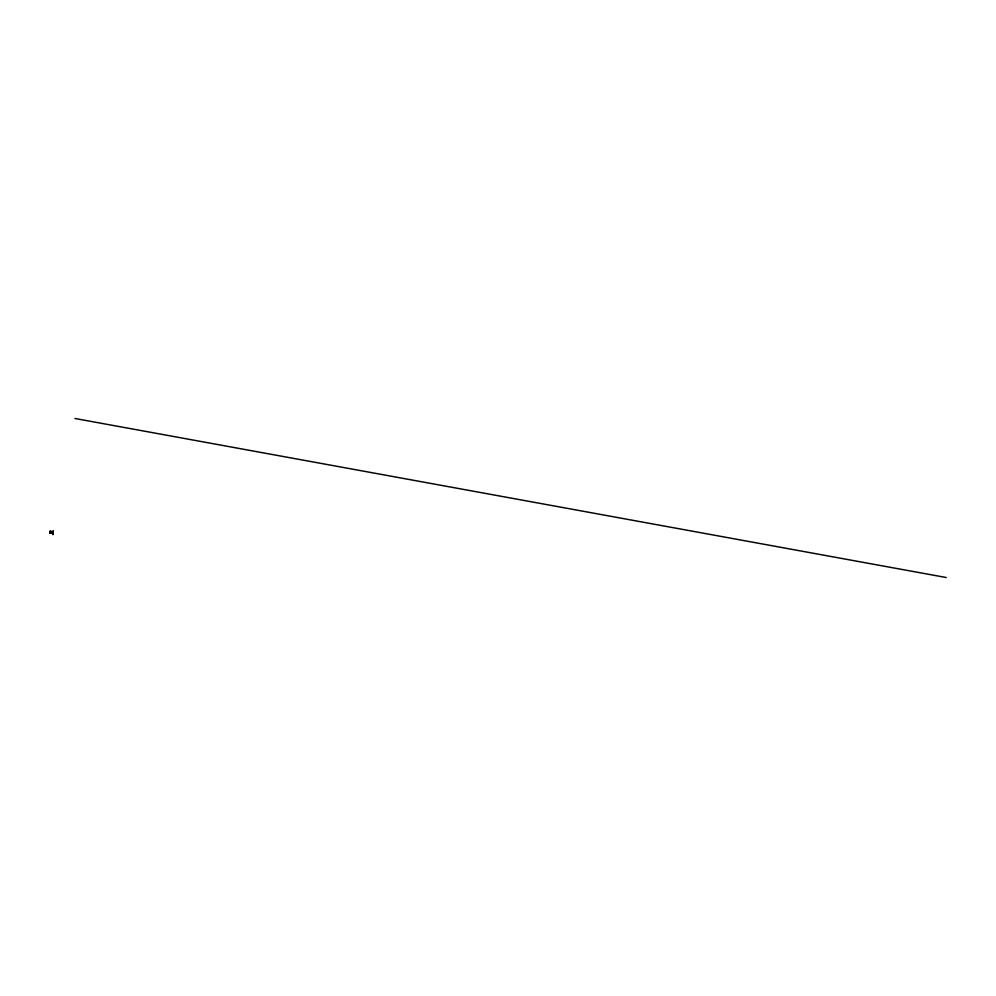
<?xml version="1.0" encoding="UTF-8"?>
<svg xmlns="http://www.w3.org/2000/svg" width="996" height="996" viewBox="0 0 996 996"><rect width="100%" height="100%" fill="white"/><g stroke="black" fill="none" stroke-linecap="round" stroke-linejoin="round"><path stroke-width="1.49" d="M50.36 531.69L50.111 532.86L50.049 531.229L51.506 531.466L49.962 531.627M49.8 532.412L51.406 532.648L50.597 533.084M50.049 531.229L51.331 533.346M51.605 532.736L52.527 533.308M51.618 533.159L51.655 532.524M53.062 532.997L53.211 531.914L53.236 532.835M53.087 533.57L53.224 532.486M50.186 532.188L51.344 532.238M51.668 532.947L52.576 533.084M74.937 418.482L946.2 577.518M50.273 531.789L50.198 532.462M50.323 533.196L51.319 533.047L50.111 532.86M49.887 532.013L49.812 532.81M53.311 530.756L53.025 534.516L53.311 530.756"/></g></svg>
